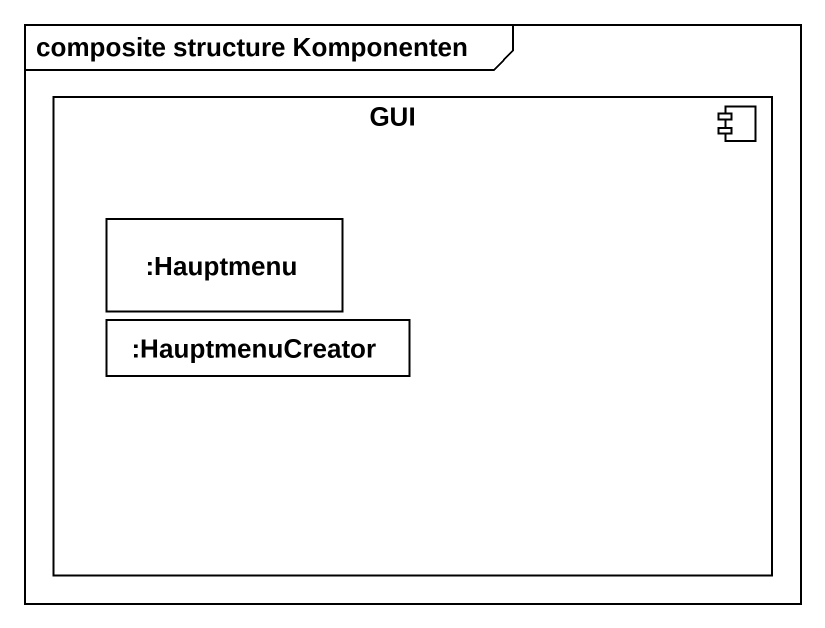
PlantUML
@startuml
mainframe composite structure Komponenten
component GUI {
  rectangle ":Hauptmenu" as Hauptmenu
  rectangle ":HauptmenuCreator" as HauptmenuCreator
}
@enduml
